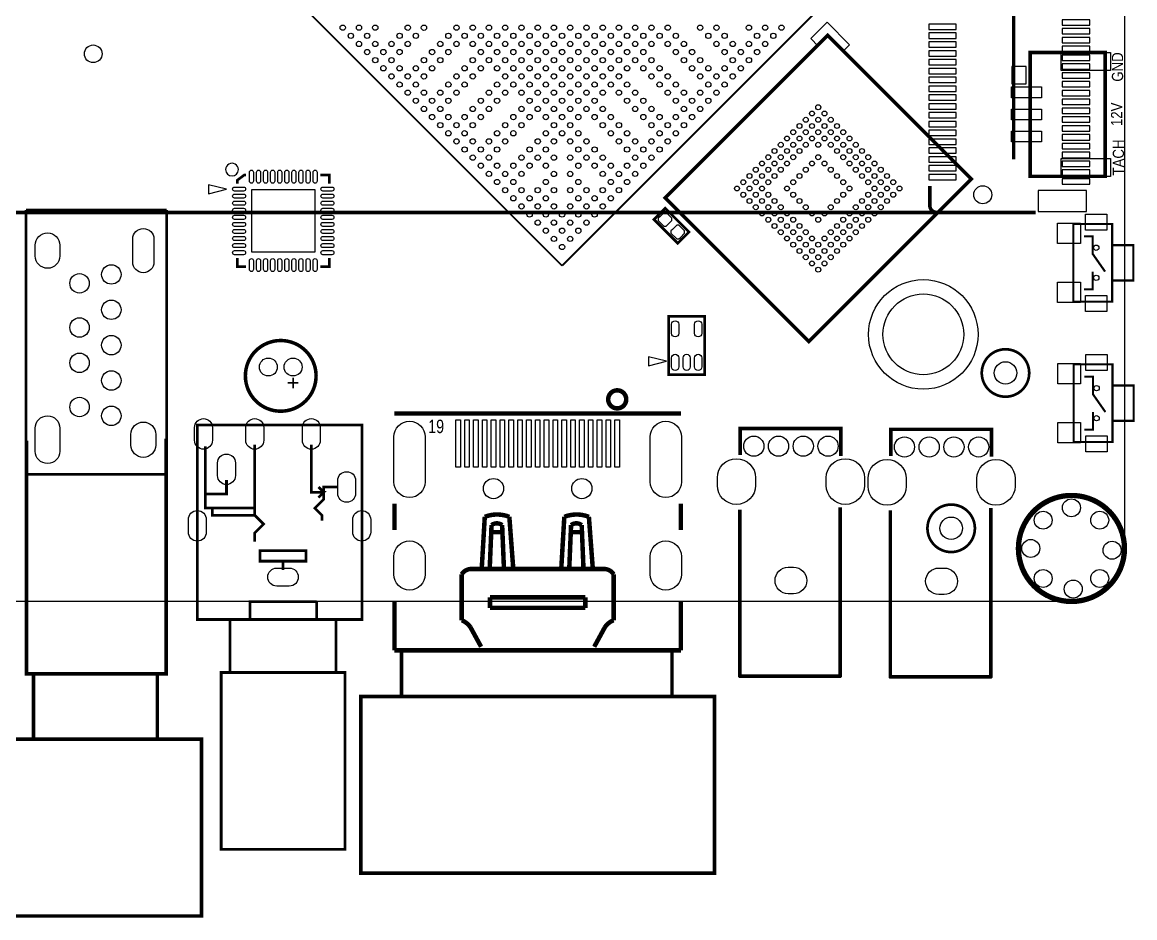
# Model space of a CAD drawing. Extents: x -12 to 118, y -18 to 76.
# Drawn here: x 37.6 to 100.6, y -17.9 to 32.8 of the extents above; entities that cross this region are included whole.
import ezdxf

# ---------------------------------------------------------------- set-up
doc = ezdxf.new("R2010")
doc.units = 0
for name, color, linetype in [('BG_OUTLINE', 7, 'CONTINUOUS'), ('PG_SILKSCREEN_BOTTOM', 12, 'CONTINUOUS'), ('PG_SILKSCREEN_TOP', 40, 'CONTINUOUS'), ('PIN_BOTTOM', 1, 'CONTINUOUS'), ('PIN_TOP', 110, 'CONTINUOUS')]:
    doc.layers.add(name, color=color, linetype=linetype)

msp = doc.modelspace()

# ---------------------------------------------------------------- linework, layer by layer
at = {"layer": 'BG_OUTLINE'}
msp.add_lwpolyline([(0, 2.999994), (0, 61.000005, -0.414212), (2.999994, 63.999999), (97.000009, 63.999999, -0.414212), (100.000003, 61.000005), (100.000003, 2.999994, -0.414212), (97.000009, 0), (2.999994, 0, -0.414212)], format="xyb", close=True, dxfattribs=at)
at = {"layer": 'PG_SILKSCREEN_BOTTOM'}
for points, const_width in [([(90.683994, 22.014002), (14.383995, 22.014002, -0.41422), (13.733983, 22.664014), (13.733983, 43.463997, -0.414222), (14.283995, 44.014009), (90.083996, 44.014009)], 0.2), ([(94.983986, 22.014002), (89.383997, 22.014002, -0.414214), (88.983998, 22.414001), (88.983998, 23.513999)], 0.2), ([(100.000003, 2.999994, 1.000002), (93.99999, 2.999994, 0.999998), (100.000003, 2.999994)], 0.299999), ([(91.537917, 4.1402, 1), (88.852883, 4.1402, 1), (91.537917, 4.1402)], 0.1524)]:
    msp.add_lwpolyline(points, format="xyb", dxfattribs=dict(at, const_width=const_width))
at = {"layer": 'PG_SILKSCREEN_BOTTOM', "const_width": 0.2}
msp.add_lwpolyline([(93.734001, 25.013996), (93.734001, 41.014015)], dxfattribs=at)
at = {"layer": 'PG_SILKSCREEN_TOP'}
for points, const_width in [([(68.183862, 18.996533), (53.334463, 33.845932)], 0.100101), ([(83.03326, 33.845932), (68.183862, 18.996533)], 0.100101), ([(74.015092, 22.837851), (82.146826, 14.706117), (91.339137, 23.898428), (83.207403, 32.030162), (74.015092, 22.837851)], 0.2), ([(98.910851, 24.059007), (94.660847, 24.059007), (94.660847, 31.058993), (98.910851, 31.058993), (98.910851, 24.059007)], 0.2), ([(49.810365, 23.636656), (49.810365, 23.836655), (50.210364, 24.136655), (50.310364, 24.136655)], 0.150012), ([(55.010355, 23.636656), (55.010355, 24.136655), (54.510356, 24.136655)], 0.150012), ([(37.846, 7.1882), (37.846, 22.1488)], 0.150089), ([(37.846, 22.1488), (45.8216, 22.1488)], 0.150089), ([(45.8216, 22.1488), (45.8216, 7.1882)], 0.150089), ([(75.184305, 20.729372), (75.361216, 20.906283), (74.017683, 22.249765), (73.545014, 21.777096)], 0.1524), ([(75.202821, 20.747888), (74.724666, 20.269759), (73.381184, 21.613266), (73.558121, 21.790203)], 0.1524), ([(99.303967, 18.164302), (99.303967, 16.964304), (97.103971, 16.964304), (97.103971, 21.364296), (99.303967, 21.364296), (99.303967, 20.164298)], 0.11999), ([(97.70397, 20.664297), (98.203969, 20.664297), (98.203969, 19.664299), (98.903968, 18.664301)], 0.11999), ([(100.503965, 20.164298), (100.503965, 18.164302), (99.303967, 18.164302), (99.303967, 20.164298), (100.503965, 20.164298)], 0.11999), ([(49.810365, 19.436664), (49.810365, 18.936665), (50.310364, 18.936665)], 0.150012), ([(55.010355, 19.436664), (55.010355, 18.936665), (54.510356, 18.936665)], 0.150012), ([(97.70397, 17.664303), (98.203969, 17.664303), (98.203969, 18.664301)], 0.11999), ([(74.21499, 16.129), (76.24699, 16.129), (76.24699, 12.827), (74.21499, 12.827), (74.21499, 16.129)], 0.1524), ([(99.321747, 10.219182), (99.321747, 9.019184), (97.121751, 9.019184), (97.121751, 13.419176), (99.321747, 13.419176), (99.321747, 12.219178)], 0.11999), ([(52.965579, 12.66604), (52.965579, 12.066041)], 0.1), ([(97.72175, 12.719177), (98.221749, 12.719177), (98.221749, 11.719179), (98.921748, 10.719181)], 0.11999), ([(53.265578, 12.366041), (52.665579, 12.366041)], 0.1), ([(53.265578, 12.366041), (52.665579, 12.366041)], 0.1), ([(100.521745, 12.219178), (100.521745, 10.219182), (99.321747, 10.219182), (99.321747, 12.219178), (100.521745, 12.219178)], 0.11999), ([(58.701889, 10.636987), (74.902111, 10.636987)], 0.254), ([(97.72175, 9.719183), (98.221749, 9.719183), (98.221749, 10.719181)], 0.11999), ([(52.397, -1.019505), (47.546997, -1.019505), (47.546997, 9.980498), (56.857011, 9.980498), (56.857011, -1.019505), (52.397, -1.019505)], 0.1524), ([(37.883008, 9.103411), (37.883008, -4.096588), (45.782992, -4.096588), (45.782992, 9.203411)], 0.2), ([(47.997008, 8.780501), (47.997008, 5.280482), (50.797003, 5.280482), (50.797003, 4.880483), (48.397008, 4.880483), (48.397008, 5.280482)], 0.15301), ([(50.797003, 8.8805), (50.797003, 4.880483), (51.297002, 4.380484), (50.797003, 3.880485), (50.797003, 3.380486)], 0.15301), ([(53.996996, 8.8805), (53.996996, 6.180506), (54.696995, 6.180506), (54.396996, 5.880506)], 0.15301), ([(45.8216, 7.1882), (37.846, 7.1882)], 0.150089), ([(49.197006, 6.880504), (49.197006, 6.080506), (47.997008, 6.080506)], 0.15301), ([(55.496993, 6.480505), (54.696995, 6.480505), (54.696995, 5.780507), (54.196996, 5.280482), (54.596995, 4.880483), (54.596995, 4.580484)], 0.15301), ([(54.696995, 6.180506), (54.396996, 6.480505)], 0.15301), ([(58.701889, 5.537175), (58.701889, 4.037076)], 0.254), ([(74.902111, 5.537175), (74.902111, 4.037076)], 0.254), ([(83.914488, 5.333822), (83.914488, -4.220134), (83.912202, -4.22242), (78.232762, -4.22242), (78.232254, -4.221912), (78.232254, 5.193868)], 0.2032), ([(92.437204, 5.290337), (92.437204, -4.263619), (92.434918, -4.265905), (86.755478, -4.265905), (86.75497, -4.265397), (86.75497, 5.150383)], 0.2032), ([(64.792098, 4.321073), (64.891895, 1.920977)], 0.254), ([(65.199489, 4.789678), (65.418995, 1.886179)], 0.254), ([(69.291987, 4.321073), (69.392013, 1.920977)], 0.254), ([(69.699607, 4.789678), (69.919088, 1.886179)], 0.254), ([(64.191896, 3.920973), (64.792098, 3.920973)], 0.254), ([(68.691989, 3.920973), (69.291987, 3.920973)], 0.254), ([(53.696997, 2.280488), (51.097002, 2.280488), (51.097002, 2.880487), (53.696997, 2.880487), (53.696997, 2.280488)], 0.15301), ([(52.397, 2.280488), (52.397, 1.780489)], 0.15301), ([(50.527001, -1.019505), (50.527001, -0.019507), (54.266998, -0.019507), (54.296996, -0.049505), (54.296996, -1.019505)], 0.15301), ([(58.701889, -2.763012), (58.701889, 0.037084)], 0.254), ([(64.102005, -0.362915), (64.102005, 0.236982)], 0.254), ([(64.102005, 0.236982), (69.501995, 0.236982)], 0.254), ([(69.501995, 0.236982), (69.501995, -0.362915)], 0.254), ([(74.902111, 0.037084), (74.902111, -2.763012)], 0.254), ([(69.501995, -0.362915), (64.102005, -0.362915)], 0.254), ([(55.396994, -1.019505), (55.396994, -4.019499), (49.397006, -4.019499), (49.397006, -1.019505)], 0.1524), ([(70.602094, -1.463015), (70.001892, -2.562809)], 0.254), ([(74.902111, -2.763012), (58.701889, -2.763012)], 0.254), ([(59.10199, -2.712923), (59.10199, -5.412918)], 0.2), ([(74.40201, -2.712923), (74.40201, -5.412918)], 0.2), ([(38.283007, -4.096588), (38.283007, -7.696606)], 0.2), ([(45.282993, -4.096588), (45.282993, -7.796606)], 0.2), ([(55.896993, -4.019499), (48.897007, -4.019499), (48.897007, -14.019505), (55.896993, -14.019505), (55.896993, -4.019499)], 0.15301), ([(56.801995, -5.378907), (76.802005, -5.378907), (76.802005, -15.378913), (56.801995, -15.378913), (56.801995, -5.378907)], 0.2), ([(35.783012, -7.796606), (47.782988, -7.796606), (47.782988, -17.796612), (35.783012, -17.796612), (35.783012, -7.796606)], 0.2)]:
    msp.add_lwpolyline(points, dxfattribs=dict(at, const_width=const_width))
for points in [[(84.091221, 31.146344), (84.444789, 31.499912), (83.171995, 32.77268), (82.25282, 31.853378), (82.677025, 31.429198), (83.242709, 31.994881)], [(93.620844, 29.28399), (94.43085, 29.28399), (94.43085, 30.274006), (93.620844, 30.274006)], [(49.200359, 23.322661), (48.184359, 23.576661), (48.184359, 23.068661)], [(74.08799, 13.589), (73.07199, 13.843), (73.07199, 13.335)]]:
    msp.add_lwpolyline(points, close=True, dxfattribs=at)
msp.add_lwpolyline([(49.87097, 24.436654, 1), (49.14975, 24.436666, 1)], format="xyb", close=True, dxfattribs=at)
for points, const_width in [([(54.265576, 12.76604, 1), (50.265584, 12.76604, 1), (54.265576, 12.76604)], 0.2), ([(94.611317, 12.9286, 1), (91.926283, 12.9286, 1), (94.611317, 12.9286)], 0.1524), ([(71.811896, 11.437112, 1), (70.79234, 11.437112, 1), (71.811896, 11.437112)], 0.254), ([(100.000003, 2.999994, 1.000002), (93.99999, 2.999994, 0.999998), (100.000003, 2.999994)], 0.299999), ([(63.638913, 1.886179), (63.809601, 4.789678, -0.189393), (65.199489, 4.789678)], 0.254), ([(68.139107, 1.886179), (68.309693, 4.789678, -0.189396), (69.699607, 4.789678)], 0.254), ([(64.092099, 1.920977), (64.191896, 4.321073, -0.333188), (64.792098, 4.321073)], 0.254), ([(68.591913, 1.920977), (68.691989, 4.321073, -0.333123), (69.291987, 4.321073)], 0.254), ([(62.502009, -1.063015), (62.502009, 1.537183, -0.236059), (63.001906, 1.837182)], 0.254), ([(63.001906, 1.837182), (70.602094, 1.837182, -0.236025), (71.101991, 1.537183)], 0.254), ([(71.101991, 1.537183), (71.101991, -1.063015, 0.162249), (70.602094, -1.463015)], 0.254), ([(63.602108, -2.562809), (63.001906, -1.463015, 0.15106), (62.502009, -1.063015)], 0.254)]:
    msp.add_lwpolyline(points, format="xyb", dxfattribs=dict(at, const_width=const_width))
for points in [[(78.259127, 8.279257, 0.2032, 0.2032, 0), (78.259127, 9.784156, 0.2, 0.2, 0), (83.959116, 9.784156, 0.2032, 0.2032, 0), (83.959116, 8.23087, 0.2032, 0.2032, 0)], [(86.781843, 8.235772, 0.2032, 0.2032, 0), (86.781843, 9.740671, 0.2, 0.2, 0), (92.481832, 9.740671, 0.2032, 0.2032, 0), (92.481832, 8.187385, 0.2032, 0.2032, 0)]]:
    msp.add_lwpolyline(points, format="xyseb", dxfattribs=at)
at = {"layer": 'PIN_BOTTOM'}
for points in [[(98.033688, 32.916393), (96.484288, 32.916393), (96.484288, 32.611593), (98.033688, 32.611593)], [(90.48369, 32.666407), (88.93429, 32.666407), (88.93429, 32.361607), (90.48369, 32.361607)], [(90.48369, 32.166408), (88.93429, 32.166408), (88.93429, 31.861608), (90.48369, 31.861608)], [(98.033688, 32.416394), (96.484288, 32.416394), (96.484288, 32.111594), (98.033688, 32.111594)], [(90.48369, 31.666409), (88.93429, 31.666409), (88.93429, 31.361609), (90.48369, 31.361609)], [(98.033688, 31.916395), (96.484288, 31.916395), (96.484288, 31.611595), (98.033688, 31.611595)], [(90.48369, 31.16641), (88.93429, 31.16641), (88.93429, 30.86161), (90.48369, 30.86161)], [(98.033688, 31.416396), (96.484288, 31.416396), (96.484288, 31.111596), (98.033688, 31.111596)], [(98.033688, 30.916397), (96.484288, 30.916397), (96.484288, 30.611597), (98.033688, 30.611597)], [(90.48369, 30.666411), (88.93429, 30.666411), (88.93429, 30.361611), (90.48369, 30.361611)], [(98.033688, 30.416398), (96.484288, 30.416398), (96.484288, 30.111598), (98.033688, 30.111598)], [(90.48369, 30.166412), (88.93429, 30.166412), (88.93429, 29.861612), (90.48369, 29.861612)], [(90.48369, 29.666413), (88.93429, 29.666413), (88.93429, 29.361613), (90.48369, 29.361613)], [(98.033688, 29.916399), (96.484288, 29.916399), (96.484288, 29.611599), (98.033688, 29.611599)], [(90.48369, 29.166414), (88.93429, 29.166414), (88.93429, 28.861614), (90.48369, 28.861614)], [(98.033688, 29.4164), (96.484288, 29.4164), (96.484288, 29.1116), (98.033688, 29.1116)], [(90.48369, 28.666415), (88.93429, 28.666415), (88.93429, 28.361615), (90.48369, 28.361615)], [(98.033688, 28.916401), (96.484288, 28.916401), (96.484288, 28.611601), (98.033688, 28.611601)], [(98.033688, 28.416402), (96.484288, 28.416402), (96.484288, 28.111602), (98.033688, 28.111602)], [(90.48369, 28.166416), (88.93429, 28.166416), (88.93429, 27.861616), (90.48369, 27.861616)], [(98.033688, 27.916403), (96.484288, 27.916403), (96.484288, 27.611603), (98.033688, 27.611603)], [(90.48369, 27.666417), (88.93429, 27.666417), (88.93429, 27.361617), (90.48369, 27.361617)], [(90.48369, 27.166418), (88.93429, 27.166418), (88.93429, 26.861618), (90.48369, 26.861618)], [(98.033688, 27.416404), (96.484288, 27.416404), (96.484288, 27.111604), (98.033688, 27.111604)], [(90.48369, 26.666393), (88.93429, 26.666393), (88.93429, 26.361593), (90.48369, 26.361593)], [(98.033688, 26.916405), (96.484288, 26.916405), (96.484288, 26.611605), (98.033688, 26.611605)], [(90.48369, 26.166394), (88.93429, 26.166394), (88.93429, 25.861594), (90.48369, 25.861594)], [(98.033688, 26.416406), (96.484288, 26.416406), (96.484288, 26.111606), (98.033688, 26.111606)], [(98.033688, 25.916407), (96.484288, 25.916407), (96.484288, 25.611607), (98.033688, 25.611607)], [(90.48369, 25.666395), (88.93429, 25.666395), (88.93429, 25.361595), (90.48369, 25.361595)], [(98.033688, 25.416408), (96.484288, 25.416408), (96.484288, 25.111608), (98.033688, 25.111608)], [(90.48369, 25.166396), (88.93429, 25.166396), (88.93429, 24.861596), (90.48369, 24.861596)], [(90.48369, 24.666397), (88.93429, 24.666397), (88.93429, 24.361597), (90.48369, 24.361597)], [(98.033688, 24.916409), (96.484288, 24.916409), (96.484288, 24.611609), (98.033688, 24.611609)], [(90.48369, 24.166398), (88.93429, 24.166398), (88.93429, 23.861598), (90.48369, 23.861598)], [(98.033688, 24.41641), (96.484288, 24.41641), (96.484288, 24.11161), (98.033688, 24.11161)], [(98.033688, 23.916411), (96.484288, 23.916411), (96.484288, 23.611611), (98.033688, 23.611611)], [(95.112383, 22.067114), (97.855583, 22.067114), (97.855583, 23.260914), (95.112383, 23.260914)]]:
    msp.add_lwpolyline(points, close=True, dxfattribs=at)
for points in [[(38.373101, 19.553403), (38.373101, 20.153401, -1), (39.773098, 20.153401), (39.773098, 19.553403, -1)], [(43.892902, 19.203403), (43.892902, 20.503401, -1), (45.092899, 20.503401), (45.092899, 19.203403, -1)], [(38.373101, 8.503399), (38.373101, 9.803397, -1), (39.773098, 9.803397), (39.773098, 8.503399, -1)], [(43.792902, 8.853399), (43.792902, 9.453397, -1), (45.192899, 9.453397), (45.192899, 8.853399, -1)], [(47.389009, 9.124899), (47.389009, 9.836099, -1), (48.405009, 9.836099), (48.405009, 9.124899, -1)], [(50.289003, 9.124899), (50.289003, 9.836099, -1), (51.305003, 9.836099), (51.305003, 9.124899, -1)], [(53.488996, 9.124899), (53.488996, 9.836099, -1), (54.504996, 9.836099), (54.504996, 9.124899, -1)], [(60.441103, 9.307093), (60.441103, 6.767093, -1), (58.663103, 6.767093), (58.663103, 9.307093, -1)], [(74.940897, 9.307093), (74.940897, 6.767093, -1), (73.162897, 6.767093), (73.162897, 9.307093, -1)], [(48.689006, 7.124903), (48.689006, 7.836103, -1), (49.705006, 7.836103), (49.705006, 7.124903, -1)], [(79.12862, 7.000062), (79.12862, 6.568262, -1), (76.96962, 6.568262), (76.96962, 7.000062, -1)], [(85.288628, 7.000062), (85.288628, 6.568262, -1), (83.129628, 6.568262), (83.129628, 7.000062, -1)], [(87.651336, 6.956577), (87.651336, 6.524777, -1), (85.492336, 6.524777), (85.492336, 6.956577, -1)], [(93.811344, 6.956577), (93.811344, 6.524777, -1), (91.652344, 6.524777), (91.652344, 6.956577, -1)], [(55.488992, 6.124905), (55.488992, 6.836105, -1), (56.504992, 6.836105), (56.504992, 6.124905, -1)], [(47.038997, 3.924884), (47.038997, 4.636084, -1), (48.054997, 4.636084), (48.054997, 3.924884, -1)], [(56.339003, 3.924884), (56.339003, 4.636084, -1), (57.355003, 4.636084), (57.355003, 3.924884, -1)], [(60.441103, 2.54508), (60.441103, 1.52908, -1), (58.663103, 1.52908), (58.663103, 2.54508, -1)], [(74.940897, 2.54508), (74.940897, 1.52908, -1), (73.162897, 1.52908), (73.162897, 2.54508, -1)], [(52.7526, 0.87249), (52.0414, 0.87249, -1), (52.0414, 1.88849), (52.7526, 1.88849, -1)], [(80.979124, 1.934172), (81.279124, 1.934172, -1), (81.279124, 0.434175), (80.979124, 0.434175, -1)], [(89.50184, 1.890687), (89.80184, 1.890687, -1), (89.80184, 0.39069), (89.50184, 0.39069, -1)]]:
    msp.add_lwpolyline(points, format="xyb", close=True, dxfattribs=at)
for centre, radius in [((91.983992, 23.014), 0.508), ((98.403969, 20.014311), 0.15), ((42.682897, 18.503392), 0.55005), ((40.883103, 18.003495), 0.55005), ((98.403969, 18.314289), 0.15), ((42.682897, 16.503396), 0.55005), ((88.6206, 15.113), 2.286), ((40.883103, 15.503398), 0.55005), ((42.682897, 14.5034), 0.55005), ((40.883103, 13.503402), 0.55005), ((51.565581, 13.266039), 0.508), ((52.965579, 13.266039), 0.508), ((42.682897, 12.503404), 0.55005), ((98.421749, 12.069191), 0.15), ((40.883103, 11.003305), 0.55005), ((42.682897, 10.503408), 0.55005), ((98.421749, 10.369169), 0.15), ((79.029128, 8.784158), 0.5715), ((80.429125, 8.784158), 0.5715), ((81.829123, 8.784158), 0.5715), ((83.22912, 8.784158), 0.5715), ((87.551844, 8.740673), 0.5715), ((88.951841, 8.740673), 0.5715), ((90.351839, 8.740673), 0.5715), ((91.751836, 8.740673), 0.5715), ((64.301903, 6.387084), 0.5715), ((69.302097, 6.387084), 0.5715), ((97.000009, 2.999994), 3.048), ((97.000009, 5.299989), 0.508), ((95.400012, 4.599991), 0.508), ((98.600006, 4.599991), 0.508), ((90.1954, 4.1402), 0.635), ((94.699988, 2.999994), 0.508), ((99.300005, 2.899994), 0.508), ((95.400012, 1.299997), 0.508), ((98.600006, 1.299997), 0.508), ((97.100009, 0.699999), 0.508)]:
    msp.add_circle(centre, radius, dxfattribs=at)
at = {"layer": 'PIN_TOP'}
for points in [[(99.207828, 30.050994), (96.413828, 30.050994), (96.413828, 31.066994), (99.207828, 31.066994)], [(95.311747, 28.50421), (93.609947, 28.50421), (93.609947, 29.11381), (95.311747, 29.11381)], [(95.311747, 27.2542), (93.609947, 27.2542), (93.609947, 27.8638), (95.311747, 27.8638)], [(95.311747, 26.00419), (93.609947, 26.00419), (93.609947, 26.61379), (95.311747, 26.61379)], [(99.207828, 24.051006), (96.413828, 24.051006), (96.413828, 25.067006), (99.207828, 25.067006)], [(50.63236, 23.31466), (54.18836, 23.31466), (54.18836, 19.75866), (50.63236, 19.75866)], [(73.940162, 21.996171), (73.70666, 21.762695), (73.625634, 21.681643), (73.625634, 21.55637), (73.949128, 21.232851), (74.074858, 21.232851), (74.155452, 21.31347), (74.155452, 21.313902), (74.397921, 21.55637), (74.397921, 21.682075), (74.155452, 21.924543), (74.076484, 22.003512), (73.947503, 22.003512)], [(96.20396, 21.414308), (97.503958, 21.414308), (97.503958, 20.264298), (96.20396, 20.264298)], [(97.80397, 21.914295), (99.003968, 21.914295), (99.003968, 21.014296), (97.80397, 21.014296)], [(74.658576, 21.277758), (74.425073, 21.044281), (74.344047, 20.96323), (74.344047, 20.837957), (74.667542, 20.514437), (74.793272, 20.514437), (74.873866, 20.595057), (74.873866, 20.595488), (75.116334, 20.837957), (75.116334, 20.963661), (74.873866, 21.20613), (74.794897, 21.285098), (74.665916, 21.285098)], [(96.20396, 18.064302), (97.503958, 18.064302), (97.503958, 16.914292), (96.20396, 16.914292)], [(97.80397, 17.314304), (99.003968, 17.314304), (99.003968, 16.414305), (97.80397, 16.414305)], [(97.82175, 13.969174), (99.021748, 13.969174), (99.021748, 13.069176), (97.82175, 13.069176)], [(96.22174, 13.469188), (97.521738, 13.469188), (97.521738, 12.319178), (96.22174, 12.319178)], [(62.174907, 7.60349), (62.174907, 10.27049), (62.428907, 10.27049), (62.428907, 7.60349)], [(62.675008, 7.60349), (62.675008, 10.27049), (62.929008, 10.27049), (62.929008, 7.60349)], [(63.174905, 7.60349), (63.174905, 10.27049), (63.428905, 10.27049), (63.428905, 7.60349)], [(63.675006, 7.60349), (63.675006, 10.27049), (63.929006, 10.27049), (63.929006, 7.60349)], [(64.174903, 7.60349), (64.174903, 10.27049), (64.428903, 10.27049), (64.428903, 7.60349)], [(64.675004, 7.60349), (64.675004, 10.27049), (64.929004, 10.27049), (64.929004, 7.60349)], [(65.174901, 7.60349), (65.174901, 10.27049), (65.428901, 10.27049), (65.428901, 7.60349)], [(65.675002, 7.60349), (65.675002, 10.27049), (65.929002, 10.27049), (65.929002, 7.60349)], [(66.174899, 7.60349), (66.174899, 10.27049), (66.428899, 10.27049), (66.428899, 7.60349)], [(66.675, 7.60349), (66.675, 10.27049), (66.929, 10.27049), (66.929, 7.60349)], [(67.175101, 7.60349), (67.175101, 10.27049), (67.429101, 10.27049), (67.429101, 7.60349)], [(67.674998, 7.60349), (67.674998, 10.27049), (67.928998, 10.27049), (67.928998, 7.60349)], [(68.175099, 7.60349), (68.175099, 10.27049), (68.429099, 10.27049), (68.429099, 7.60349)], [(68.674996, 7.60349), (68.674996, 10.27049), (68.928996, 10.27049), (68.928996, 7.60349)], [(69.175097, 7.60349), (69.175097, 10.27049), (69.429097, 10.27049), (69.429097, 7.60349)], [(69.674994, 7.60349), (69.674994, 10.27049), (69.928994, 10.27049), (69.928994, 7.60349)], [(70.175095, 7.60349), (70.175095, 10.27049), (70.429095, 10.27049), (70.429095, 7.60349)], [(70.674992, 7.60349), (70.674992, 10.27049), (70.928992, 10.27049), (70.928992, 7.60349)], [(71.175093, 7.60349), (71.175093, 10.27049), (71.429093, 10.27049), (71.429093, 7.60349)], [(96.22174, 10.119182), (97.521738, 10.119182), (97.521738, 8.969172), (96.22174, 8.969172)], [(97.82175, 9.369184), (99.021748, 9.369184), (99.021748, 8.469186), (97.82175, 8.469186)]]:
    msp.add_lwpolyline(points, close=True, dxfattribs=at)
for points in [[(50.724664, 24.290655), (50.724664, 23.782655, -1), (50.496064, 23.782655), (50.496064, 24.290655, -1)], [(51.124663, 24.290655), (51.124663, 23.782655, -1), (50.896063, 23.782655), (50.896063, 24.290655, -1)], [(51.524662, 24.290655), (51.524662, 23.782655, -1), (51.296062, 23.782655), (51.296062, 24.290655, -1)], [(51.924661, 24.290655), (51.924661, 23.782655, -1), (51.696061, 23.782655), (51.696061, 24.290655, -1)], [(52.32466, 24.290655), (52.32466, 23.782655, -1), (52.09606, 23.782655), (52.09606, 24.290655, -1)], [(52.72466, 24.290655), (52.72466, 23.782655, -1), (52.49606, 23.782655), (52.49606, 24.290655, -1)], [(53.124659, 24.290655), (53.124659, 23.782655, -1), (52.896059, 23.782655), (52.896059, 24.290655, -1)], [(53.524658, 24.290655), (53.524658, 23.782655, -1), (53.296058, 23.782655), (53.296058, 24.290655, -1)], [(53.924657, 24.290655), (53.924657, 23.782655, -1), (53.696057, 23.782655), (53.696057, 24.290655, -1)], [(54.324656, 24.290655), (54.324656, 23.782655, -1), (54.096056, 23.782655), (54.096056, 24.290655, -1)], [(50.164365, 23.222356), (49.656365, 23.222356, -1), (49.656365, 23.450956), (50.164365, 23.450956, -1)], [(55.164355, 23.222356), (54.656355, 23.222356, -1), (54.656355, 23.450956), (55.164355, 23.450956, -1)], [(50.164365, 22.822357), (49.656365, 22.822357, -1), (49.656365, 23.050957), (50.164365, 23.050957, -1)], [(55.164355, 22.822357), (54.656355, 22.822357, -1), (54.656355, 23.050957), (55.164355, 23.050957, -1)], [(50.164365, 22.422358), (49.656365, 22.422358, -1), (49.656365, 22.650958), (50.164365, 22.650958, -1)], [(50.164365, 22.022359), (49.656365, 22.022359, -1), (49.656365, 22.250959), (50.164365, 22.250959, -1)], [(55.164355, 22.422358), (54.656355, 22.422358, -1), (54.656355, 22.650958), (55.164355, 22.650958, -1)], [(55.164355, 22.022359), (54.656355, 22.022359, -1), (54.656355, 22.250959), (55.164355, 22.250959, -1)], [(50.164365, 21.62236), (49.656365, 21.62236, -1), (49.656365, 21.85096), (50.164365, 21.85096, -1)], [(50.164365, 21.22236), (49.656365, 21.22236, -1), (49.656365, 21.45096), (50.164365, 21.45096, -1)], [(55.164355, 21.62236), (54.656355, 21.62236, -1), (54.656355, 21.85096), (55.164355, 21.85096, -1)], [(55.164355, 21.22236), (54.656355, 21.22236, -1), (54.656355, 21.45096), (55.164355, 21.45096, -1)], [(38.373101, 19.553403), (38.373101, 20.153401, -1), (39.773098, 20.153401), (39.773098, 19.553403, -1)], [(43.892902, 19.203403), (43.892902, 20.503401, -1), (45.092899, 20.503401), (45.092899, 19.203403, -1)], [(50.164365, 20.822361), (49.656365, 20.822361, -1), (49.656365, 21.050961), (50.164365, 21.050961, -1)], [(55.164355, 20.822361), (54.656355, 20.822361, -1), (54.656355, 21.050961), (55.164355, 21.050961, -1)], [(50.164365, 20.422362), (49.656365, 20.422362, -1), (49.656365, 20.650962), (50.164365, 20.650962, -1)], [(50.164365, 20.022363), (49.656365, 20.022363, -1), (49.656365, 20.250963), (50.164365, 20.250963, -1)], [(55.164355, 20.422362), (54.656355, 20.422362, -1), (54.656355, 20.650962), (55.164355, 20.650962, -1)], [(55.164355, 20.022363), (54.656355, 20.022363, -1), (54.656355, 20.250963), (55.164355, 20.250963, -1)], [(50.164365, 19.622364), (49.656365, 19.622364, -1), (49.656365, 19.850964), (50.164365, 19.850964, -1)], [(55.164355, 19.622364), (54.656355, 19.622364, -1), (54.656355, 19.850964), (55.164355, 19.850964, -1)], [(50.496064, 18.782665), (50.496064, 19.290665, -1), (50.724664, 19.290665), (50.724664, 18.782665, -1)], [(50.896063, 18.782665), (50.896063, 19.290665, -1), (51.124663, 19.290665), (51.124663, 18.782665, -1)], [(51.296062, 18.782665), (51.296062, 19.290665, -1), (51.524662, 19.290665), (51.524662, 18.782665, -1)], [(51.696061, 18.782665), (51.696061, 19.290665, -1), (51.924661, 19.290665), (51.924661, 18.782665, -1)], [(52.09606, 18.782665), (52.09606, 19.290665, -1), (52.32466, 19.290665), (52.32466, 18.782665, -1)], [(52.49606, 18.782665), (52.49606, 19.290665, -1), (52.72466, 19.290665), (52.72466, 18.782665, -1)], [(52.896059, 18.782665), (52.896059, 19.290665, -1), (53.124659, 19.290665), (53.124659, 18.782665, -1)], [(53.296058, 18.782665), (53.296058, 19.290665, -1), (53.524658, 19.290665), (53.524658, 18.782665, -1)], [(53.696057, 18.782665), (53.696057, 19.290665, -1), (53.924657, 19.290665), (53.924657, 18.782665, -1)], [(54.096056, 18.782665), (54.096056, 19.290665, -1), (54.324656, 19.290665), (54.324656, 18.782665, -1)], [(74.78395, 15.68196), (74.78395, 15.17396, -1), (74.37755, 15.17396), (74.37755, 15.68196, -1)], [(76.08443, 15.68196), (76.08443, 15.17396, -1), (75.67803, 15.17396), (75.67803, 15.68196, -1)], [(74.78395, 13.78204), (74.78395, 13.27404, -1), (74.37755, 13.27404), (74.37755, 13.78204, -1)], [(75.43419, 13.78204), (75.43419, 13.27404, -1), (75.02779, 13.27404), (75.02779, 13.78204, -1)], [(76.08443, 13.78204), (76.08443, 13.27404, -1), (75.67803, 13.27404), (75.67803, 13.78204, -1)], [(38.373101, 8.503399), (38.373101, 9.803397, -1), (39.773098, 9.803397), (39.773098, 8.503399, -1)], [(43.792902, 8.853399), (43.792902, 9.453397, -1), (45.192899, 9.453397), (45.192899, 8.853399, -1)], [(47.389009, 9.124899), (47.389009, 9.836099, -1), (48.405009, 9.836099), (48.405009, 9.124899, -1)], [(50.289003, 9.124899), (50.289003, 9.836099, -1), (51.305003, 9.836099), (51.305003, 9.124899, -1)], [(53.488996, 9.124899), (53.488996, 9.836099, -1), (54.504996, 9.836099), (54.504996, 9.124899, -1)], [(60.441103, 9.307093), (60.441103, 6.767093, -1), (58.663103, 6.767093), (58.663103, 9.307093, -1)], [(74.940897, 9.307093), (74.940897, 6.767093, -1), (73.162897, 6.767093), (73.162897, 9.307093, -1)], [(48.689006, 7.124903), (48.689006, 7.836103, -1), (49.705006, 7.836103), (49.705006, 7.124903, -1)], [(79.12862, 7.000062), (79.12862, 6.568262, -1), (76.96962, 6.568262), (76.96962, 7.000062, -1)], [(85.288628, 7.000062), (85.288628, 6.568262, -1), (83.129628, 6.568262), (83.129628, 7.000062, -1)], [(87.651336, 6.956577), (87.651336, 6.524777, -1), (85.492336, 6.524777), (85.492336, 6.956577, -1)], [(93.811344, 6.956577), (93.811344, 6.524777, -1), (91.652344, 6.524777), (91.652344, 6.956577, -1)], [(55.488992, 6.124905), (55.488992, 6.836105, -1), (56.504992, 6.836105), (56.504992, 6.124905, -1)], [(47.038997, 3.924884), (47.038997, 4.636084, -1), (48.054997, 4.636084), (48.054997, 3.924884, -1)], [(56.339003, 3.924884), (56.339003, 4.636084, -1), (57.355003, 4.636084), (57.355003, 3.924884, -1)], [(60.441103, 2.54508), (60.441103, 1.52908, -1), (58.663103, 1.52908), (58.663103, 2.54508, -1)], [(74.940897, 2.54508), (74.940897, 1.52908, -1), (73.162897, 1.52908), (73.162897, 2.54508, -1)], [(52.7526, 0.87249), (52.0414, 0.87249, -1), (52.0414, 1.88849), (52.7526, 1.88849, -1)], [(80.979124, 1.934172), (81.279124, 1.934172, -1), (81.279124, 0.434175), (80.979124, 0.434175, -1)], [(89.50184, 1.890687), (89.80184, 1.890687, -1), (89.80184, 0.39069), (89.50184, 0.39069, -1)]]:
    msp.add_lwpolyline(points, format="xyb", close=True, dxfattribs=at)
for centre, radius in [((55.774057, 32.467169), 0.149847), ((56.233695, 32.007531), 0.149847), ((56.693232, 32.467067), 0.149847), ((57.152845, 32.007429), 0.149847), ((57.612483, 32.467067), 0.149847), ((58.991475, 32.007302), 0.149847), ((59.451113, 32.466915), 0.149847), ((59.910701, 32.007302), 0.149847), ((60.370339, 32.46694), 0.149847), ((61.74933, 32.007454), 0.149847), ((62.208943, 32.467093), 0.149847), ((62.668582, 32.007454), 0.149847), ((63.128195, 32.467067), 0.149847), ((63.587732, 32.007531), 0.149847), ((64.04737, 32.467169), 0.149847), ((64.506983, 32.007531), 0.149847), ((64.966596, 32.467144), 0.149847), ((65.426209, 32.007531), 0.149847), ((65.885822, 32.467169), 0.149847), ((66.34546, 32.007531), 0.149847), ((66.804997, 32.467067), 0.149847), ((67.264636, 32.007429), 0.149847), ((67.724249, 32.467067), 0.149847), ((68.183862, 32.007454), 0.149847), ((68.643475, 32.467067), 0.149847), ((69.103088, 32.007429), 0.149847), ((69.562726, 32.467067), 0.149847), ((70.022263, 32.007531), 0.149847), ((70.481901, 32.467169), 0.149847), ((70.941514, 32.007531), 0.149847), ((71.401127, 32.467144), 0.149847), ((71.86074, 32.007531), 0.149847), ((72.320353, 32.467169), 0.149847), ((72.779992, 32.007531), 0.149847), ((73.239528, 32.467067), 0.149847), ((73.699141, 32.007454), 0.149847), ((74.15878, 32.467093), 0.149847), ((74.618393, 32.007454), 0.149847), ((75.997384, 32.46694), 0.149847), ((76.457023, 32.007302), 0.149847), ((76.91661, 32.466915), 0.149847), ((77.376249, 32.007302), 0.149847), ((78.75524, 32.467067), 0.149847), ((79.214878, 32.007429), 0.149847), ((79.674491, 32.467067), 0.149847), ((80.134028, 32.007531), 0.149847), ((80.593667, 32.467169), 0.149847), ((41.656, 30.988), 0.499999), ((56.693308, 31.547892), 0.149847), ((57.61261, 31.547689), 0.149847), ((58.531862, 31.547689), 0.149847), ((59.451088, 31.547689), 0.149847), ((61.289565, 31.547714), 0.149847), ((62.208943, 31.547841), 0.149847), ((63.128119, 31.547918), 0.149847), ((64.04737, 31.547892), 0.149847), ((64.966596, 31.547918), 0.149847), ((65.885822, 31.547892), 0.149847), ((66.805099, 31.547892), 0.149847), ((67.724223, 31.547841), 0.149847), ((68.6435, 31.547841), 0.149847), ((69.562624, 31.547892), 0.149847), ((70.481901, 31.547892), 0.149847), ((71.401127, 31.547918), 0.149847), ((72.320353, 31.547892), 0.149847), ((73.239605, 31.547918), 0.149847), ((74.15878, 31.547841), 0.149847), ((75.078158, 31.547714), 0.149847), ((76.916636, 31.547689), 0.149847), ((77.835862, 31.547689), 0.149847), ((78.755113, 31.547689), 0.149847), ((79.674415, 31.547892), 0.149847), ((57.153073, 31.088152), 0.149847), ((58.072249, 31.088051), 0.149847), ((58.991475, 31.088076), 0.149847), ((60.829952, 31.088076), 0.149847), ((61.749203, 31.088076), 0.149847), ((63.587757, 31.088305), 0.149847), ((64.506958, 31.088305), 0.149847), ((65.426234, 31.088305), 0.149847), ((66.34546, 31.088279), 0.149847), ((67.264686, 31.088305), 0.149847), ((68.183862, 31.088203), 0.149847), ((69.103037, 31.088305), 0.149847), ((70.022263, 31.088279), 0.149847), ((70.941489, 31.088305), 0.149847), ((71.860766, 31.088305), 0.149847), ((72.779966, 31.088305), 0.149847), ((74.61852, 31.088076), 0.149847), ((75.537771, 31.088076), 0.149847), ((77.376249, 31.088076), 0.149847), ((78.295475, 31.088051), 0.149847), ((79.21465, 31.088152), 0.149847), ((57.612712, 30.628514), 0.149847), ((58.072299, 30.168901), 0.149847), ((58.531836, 30.628438), 0.149847), ((58.991475, 30.168825), 0.149847), ((59.910701, 30.16885), 0.149847), ((60.370314, 30.628438), 0.149847), ((60.829952, 30.168825), 0.149847), ((61.289565, 30.628438), 0.149847), ((62.668379, 30.168901), 0.149847), ((63.128119, 30.628666), 0.149847), ((63.587732, 30.169053), 0.149847), ((64.04737, 30.628692), 0.149847), ((64.506983, 30.169053), 0.149847), ((64.966596, 30.628666), 0.149847), ((65.426234, 30.169028), 0.149847), ((65.885847, 30.628666), 0.149847), ((66.34546, 30.169053), 0.149847), ((66.805073, 30.628666), 0.149847), ((67.264686, 30.169028), 0.149847), ((67.724325, 30.628666), 0.149847), ((68.183862, 30.169129), 0.149847), ((68.643398, 30.628666), 0.149847), ((69.103037, 30.169028), 0.149847), ((69.56265, 30.628666), 0.149847), ((70.022263, 30.169053), 0.149847), ((70.481876, 30.628666), 0.149847), ((70.941489, 30.169028), 0.149847), ((71.401127, 30.628666), 0.149847), ((71.86074, 30.169053), 0.149847), ((72.320353, 30.628692), 0.149847), ((72.779992, 30.169053), 0.149847), ((73.239605, 30.628666), 0.149847), ((73.699345, 30.168901), 0.149847), ((75.078158, 30.628438), 0.149847), ((75.537771, 30.168825), 0.149847), ((75.99741, 30.628438), 0.149847), ((76.457023, 30.16885), 0.149847), ((77.376249, 30.168825), 0.149847), ((77.835887, 30.628438), 0.149847), ((78.295424, 30.168901), 0.149847), ((78.755011, 30.628514), 0.149847), ((58.531938, 29.709288), 0.149847), ((59.451088, 29.709212), 0.149847), ((60.370339, 29.709212), 0.149847), ((62.20874, 29.709288), 0.149847), ((63.127966, 29.709313), 0.149847), ((64.966621, 29.70944), 0.149847), ((65.885822, 29.70944), 0.149847), ((66.805099, 29.70944), 0.149847), ((67.724223, 29.709491), 0.149847), ((68.6435, 29.709491), 0.149847), ((69.562624, 29.70944), 0.149847), ((70.481901, 29.70944), 0.149847), ((71.401102, 29.70944), 0.149847), ((73.239757, 29.709313), 0.149847), ((74.158983, 29.709288), 0.149847), ((75.997384, 29.709212), 0.149847), ((76.916636, 29.709212), 0.149847), ((77.835785, 29.709288), 0.149847), ((58.991551, 29.249675), 0.149847), ((59.910701, 29.249573), 0.149847), ((61.749102, 29.249649), 0.149847), ((62.668353, 29.249675), 0.149847), ((64.506983, 29.249802), 0.149847), ((65.426234, 29.249827), 0.149847), ((66.34546, 29.249802), 0.149847), ((67.264636, 29.249878), 0.149847), ((68.183862, 29.249878), 0.149847), ((69.103088, 29.249878), 0.149847), ((70.022263, 29.249802), 0.149847), ((70.941489, 29.249827), 0.149847), ((71.86074, 29.249802), 0.149847), ((73.69937, 29.249675), 0.149847), ((74.618621, 29.249649), 0.149847), ((76.457023, 29.249573), 0.149847), ((77.376172, 29.249675), 0.149847), ((59.451164, 28.790036), 0.149847), ((59.910701, 28.3305), 0.149847), ((60.370237, 28.790036), 0.149847), ((60.829876, 28.330423), 0.149847), ((61.289514, 28.790036), 0.149847), ((61.749102, 28.330449), 0.149847), ((62.208715, 28.790036), 0.149847), ((63.587605, 28.330423), 0.149847), ((64.047243, 28.790036), 0.149847), ((64.506831, 28.330449), 0.149847), ((64.966596, 28.790189), 0.149847), ((65.885847, 28.790189), 0.149847), ((66.345384, 28.330652), 0.149847), ((66.804997, 28.790265), 0.149847), ((67.264636, 28.330627), 0.149847), ((67.724249, 28.790265), 0.149847), ((68.183862, 28.330652), 0.149847), ((68.643475, 28.790265), 0.149847), ((69.103088, 28.330627), 0.149847), ((69.562726, 28.790265), 0.149847), ((70.022339, 28.330652), 0.149847), ((70.481876, 28.790189), 0.149847), ((71.401127, 28.790189), 0.149847), ((71.860893, 28.330449), 0.149847), ((72.32048, 28.790036), 0.149847), ((72.780119, 28.330423), 0.149847), ((74.159008, 28.790036), 0.149847), ((74.618621, 28.330449), 0.149847), ((75.078209, 28.790036), 0.149847), ((75.537847, 28.330423), 0.149847), ((75.997486, 28.790036), 0.149847), ((76.457023, 28.3305), 0.149847), ((76.916559, 28.790036), 0.149847), ((60.370339, 27.870887), 0.149847), ((61.289489, 27.87081), 0.149847), ((63.127966, 27.870785), 0.149847), ((64.047218, 27.87081), 0.149847), ((65.885771, 27.871014), 0.149847), ((66.805023, 27.871014), 0.149847), ((67.724223, 27.871014), 0.149847), ((68.6435, 27.871014), 0.149847), ((69.562701, 27.871014), 0.149847), ((70.481952, 27.871014), 0.149847), ((72.320506, 27.87081), 0.149847), ((73.239757, 27.870785), 0.149847), ((75.078234, 27.87081), 0.149847), ((75.997384, 27.870887), 0.149847), ((82.323534, 27.61074), 0.1397), ((82.677076, 27.964308), 0.1397), ((83.030619, 27.61074), 0.1397), ((60.829952, 27.411274), 0.149847), ((61.289565, 26.951635), 0.149847), ((61.749102, 27.411172), 0.149847), ((62.20874, 26.951559), 0.149847), ((62.668379, 27.411172), 0.149847), ((63.127966, 26.951584), 0.149847), ((63.587579, 27.411172), 0.149847), ((64.966367, 26.951635), 0.149847), ((65.426006, 27.411274), 0.149847), ((65.885644, 26.951635), 0.149847), ((66.345384, 27.411401), 0.149847), ((67.264636, 27.411426), 0.149847), ((67.724249, 26.951788), 0.149847), ((68.183862, 27.411401), 0.149847), ((68.643475, 26.951788), 0.149847), ((69.103088, 27.411426), 0.149847), ((70.022339, 27.411401), 0.149847), ((70.482079, 26.951635), 0.149847), ((70.941717, 27.411274), 0.149847), ((71.401356, 26.951635), 0.149847), ((72.780144, 27.411172), 0.149847), ((73.239757, 26.951584), 0.149847), ((73.699345, 27.411172), 0.149847), ((74.158983, 26.951559), 0.149847), ((74.618621, 27.411172), 0.149847), ((75.078158, 26.951635), 0.149847), ((75.537771, 27.411274), 0.149847), ((81.969966, 27.257197), 0.1397), ((82.677076, 27.257197), 0.1397), ((83.384187, 27.257197), 0.1397), ((61.749203, 26.492022), 0.149847), ((62.668353, 26.491946), 0.149847), ((64.506754, 26.492022), 0.149847), ((65.426006, 26.492022), 0.149847), ((67.264636, 26.492149), 0.149847), ((68.183862, 26.492175), 0.149847), ((69.103088, 26.492149), 0.149847), ((70.941717, 26.492022), 0.149847), ((71.860969, 26.492022), 0.149847), ((73.69937, 26.491946), 0.149847), ((74.61852, 26.492022), 0.149847), ((81.262855, 26.550087), 0.1397), ((81.616423, 26.903655), 0.1397), ((81.969966, 26.550087), 0.1397), ((82.323534, 26.903655), 0.1397), ((82.677076, 26.550087), 0.1397), ((83.030619, 26.903655), 0.1397), ((83.384187, 26.550087), 0.1397), ((83.737729, 26.903655), 0.1397), ((84.091297, 26.550087), 0.1397), ((62.208816, 26.032409), 0.149847), ((63.127966, 26.032308), 0.149847), ((64.047141, 26.032409), 0.149847), ((64.966367, 26.032384), 0.149847), ((66.80487, 26.032409), 0.149847), ((67.724223, 26.032562), 0.149847), ((68.6435, 26.032562), 0.149847), ((69.562853, 26.032409), 0.149847), ((71.401356, 26.032384), 0.149847), ((72.320582, 26.032409), 0.149847), ((73.239757, 26.032308), 0.149847), ((74.158907, 26.032409), 0.149847), ((80.55577, 25.842976), 0.1397), ((80.909312, 26.196544), 0.1397), ((81.262855, 25.842976), 0.1397), ((81.616423, 26.196544), 0.1397), ((81.969966, 25.842976), 0.1397), ((82.323534, 26.196544), 0.1397), ((82.677076, 25.842976), 0.1397), ((83.030619, 26.196544), 0.1397), ((83.384187, 25.842976), 0.1397), ((83.737729, 26.196544), 0.1397), ((84.091297, 25.842976), 0.1397), ((84.44484, 26.196544), 0.1397), ((84.798383, 25.842976), 0.1397), ((62.668429, 25.572771), 0.149847), ((63.127966, 25.113234), 0.149847), ((63.587503, 25.572771), 0.149847), ((64.047141, 25.113158), 0.149847), ((64.50678, 25.572771), 0.149847), ((65.885619, 25.113158), 0.149847), ((66.345232, 25.572771), 0.149847), ((66.804845, 25.113183), 0.149847), ((67.264483, 25.572796), 0.149847), ((67.724096, 25.113183), 0.149847), ((68.643627, 25.113183), 0.149847), ((69.10324, 25.572796), 0.149847), ((69.562878, 25.113183), 0.149847), ((70.022491, 25.572771), 0.149847), ((70.482104, 25.113158), 0.149847), ((71.860943, 25.572771), 0.149847), ((72.320582, 25.113158), 0.149847), ((72.78022, 25.572771), 0.149847), ((73.239757, 25.113234), 0.149847), ((73.699294, 25.572771), 0.149847), ((79.848634, 25.135865), 0.1397), ((80.202202, 25.489408), 0.1397), ((80.555744, 25.135865), 0.1397), ((80.909312, 25.489433), 0.1397), ((81.262855, 25.135891), 0.1397), ((81.616423, 25.489433), 0.1397), ((82.677076, 25.135891), 0.1397), ((83.737729, 25.489433), 0.1397), ((84.091297, 25.135891), 0.1397), ((84.44484, 25.489433), 0.1397), ((84.798408, 25.135865), 0.1397), ((85.151951, 25.489408), 0.1397), ((85.505519, 25.135865), 0.1397), ((63.587605, 24.653621), 0.149847), ((64.506754, 24.653545), 0.149847), ((65.426006, 24.653545), 0.149847), ((66.345232, 24.653545), 0.149847), ((67.264483, 24.653545), 0.149847), ((69.10324, 24.653545), 0.149847), ((70.022491, 24.653545), 0.149847), ((70.941717, 24.653545), 0.149847), ((71.860969, 24.653545), 0.149847), ((72.780119, 24.653621), 0.149847), ((79.141523, 24.428755), 0.1397), ((79.495091, 24.782323), 0.1397), ((79.848634, 24.428755), 0.1397), ((80.202202, 24.782323), 0.1397), ((80.555744, 24.428755), 0.1397), ((80.909287, 24.782323), 0.1397), ((81.969966, 24.42878), 0.1397), ((82.323534, 24.782323), 0.1397), ((83.030619, 24.782323), 0.1397), ((83.384187, 24.42878), 0.1397), ((84.444865, 24.782323), 0.1397), ((84.798408, 24.428755), 0.1397), ((85.151951, 24.782323), 0.1397), ((85.505519, 24.428755), 0.1397), ((85.859061, 24.782323), 0.1397), ((86.212629, 24.428755), 0.1397), ((64.047218, 24.194008), 0.149847), ((64.966367, 24.193906), 0.149847), ((65.885619, 24.193932), 0.149847), ((67.724223, 24.193779), 0.149847), ((68.6435, 24.193779), 0.149847), ((70.482104, 24.193932), 0.149847), ((71.401356, 24.193906), 0.149847), ((72.320506, 24.194008), 0.149847), ((78.787981, 24.075212), 0.1397), ((79.495091, 24.075212), 0.1397), ((80.202202, 24.075212), 0.1397), ((81.616398, 24.075212), 0.1397), ((83.737755, 24.075212), 0.1397), ((85.151951, 24.075212), 0.1397), ((85.859061, 24.075212), 0.1397), ((86.566172, 24.075212), 0.1397), ((64.506831, 23.73437), 0.149847), ((64.966444, 23.274782), 0.149847), ((65.42598, 23.734319), 0.149847), ((65.885619, 23.27468), 0.149847), ((66.804997, 23.274553), 0.149847), ((67.26461, 23.734166), 0.149847), ((67.724223, 23.274528), 0.149847), ((68.6435, 23.274528), 0.149847), ((69.103113, 23.734166), 0.149847), ((69.562726, 23.274553), 0.149847), ((70.482104, 23.27468), 0.149847), ((70.941743, 23.734319), 0.149847), ((71.40128, 23.274782), 0.149847), ((71.860893, 23.73437), 0.149847), ((78.08087, 23.368102), 0.1397), ((78.434438, 23.721644), 0.1397), ((78.787981, 23.368102), 0.1397), ((79.141523, 23.721644), 0.1397), ((79.495091, 23.368102), 0.1397), ((79.848634, 23.721644), 0.1397), ((80.909287, 23.368102), 0.1397), ((81.262855, 23.721644), 0.1397), ((84.091297, 23.721644), 0.1397), ((84.444865, 23.368102), 0.1397), ((85.505519, 23.721644), 0.1397), ((85.859061, 23.368102), 0.1397), ((86.212629, 23.721644), 0.1397), ((86.566172, 23.368102), 0.1397), ((86.919714, 23.721644), 0.1397), ((87.273282, 23.368102), 0.1397), ((91.983992, 23.014), 0.508), ((65.426082, 22.815144), 0.149847), ((66.345359, 22.814915), 0.149847), ((67.264636, 22.814915), 0.149847), ((69.103088, 22.814915), 0.149847), ((70.022364, 22.814915), 0.149847), ((70.941641, 22.815144), 0.149847), ((78.434438, 23.014559), 0.1397), ((78.787981, 22.660991), 0.1397), ((79.141523, 23.014559), 0.1397), ((79.495091, 22.660991), 0.1397), ((79.848634, 23.014559), 0.1397), ((80.202202, 22.660991), 0.1397), ((81.262855, 23.014559), 0.1397), ((81.616398, 22.660991), 0.1397), ((83.737755, 22.660991), 0.1397), ((84.091297, 23.014559), 0.1397), ((85.151951, 22.660991), 0.1397), ((85.505519, 23.014559), 0.1397), ((85.859061, 22.660991), 0.1397), ((86.212629, 23.014559), 0.1397), ((86.566172, 22.660991), 0.1397), ((86.919714, 23.014559), 0.1397), ((65.885822, 22.355378), 0.149847), ((66.34546, 21.895765), 0.149847), ((66.804997, 22.355302), 0.149847), ((67.264636, 21.895664), 0.149847), ((67.724249, 22.355302), 0.149847), ((68.183862, 21.895689), 0.149847), ((68.643475, 22.355302), 0.149847), ((69.103088, 21.895664), 0.149847), ((69.562726, 22.355302), 0.149847), ((70.022263, 21.895765), 0.149847), ((70.481901, 22.355378), 0.149847), ((79.141523, 22.307448), 0.1397), ((79.495091, 21.95388), 0.1397), ((79.848634, 22.307448), 0.1397), ((80.202202, 21.95388), 0.1397), ((80.555744, 22.307448), 0.1397), ((80.909287, 21.95388), 0.1397), ((81.969966, 22.307423), 0.1397), ((82.323534, 21.95388), 0.1397), ((83.030619, 21.95388), 0.1397), ((83.384187, 22.307423), 0.1397), ((84.444865, 21.95388), 0.1397), ((84.798408, 22.307448), 0.1397), ((85.151951, 21.95388), 0.1397), ((85.505519, 22.307448), 0.1397), ((85.859061, 21.95388), 0.1397), ((86.212629, 22.307448), 0.1397), ((66.805099, 21.436127), 0.149847), ((67.724223, 21.436051), 0.149847), ((68.6435, 21.436051), 0.149847), ((69.562624, 21.436127), 0.149847), ((79.848634, 21.600338), 0.1397), ((80.555744, 21.600338), 0.1397), ((81.262855, 21.600312), 0.1397), ((82.677076, 21.600312), 0.1397), ((84.091297, 21.600312), 0.1397), ((84.798408, 21.600338), 0.1397), ((85.505519, 21.600338), 0.1397), ((67.264686, 20.976514), 0.149847), ((68.183862, 20.976438), 0.149847), ((69.103037, 20.976514), 0.149847), ((80.202202, 21.246795), 0.1397), ((80.55577, 20.893227), 0.1397), ((80.909312, 21.24677), 0.1397), ((81.262855, 20.893227), 0.1397), ((81.616423, 21.24677), 0.1397), ((81.969966, 20.893227), 0.1397), ((83.384187, 20.893227), 0.1397), ((83.737729, 21.24677), 0.1397), ((84.091297, 20.893227), 0.1397), ((84.44484, 21.24677), 0.1397), ((84.798383, 20.893227), 0.1397), ((85.151951, 21.246795), 0.1397), ((67.724325, 20.516901), 0.149847), ((68.183862, 20.057364), 0.149847), ((68.643398, 20.516901), 0.149847), ((80.909312, 20.539659), 0.1397), ((81.262855, 20.186117), 0.1397), ((81.616423, 20.539659), 0.1397), ((81.969966, 20.186117), 0.1397), ((82.323534, 20.539659), 0.1397), ((82.677076, 20.186117), 0.1397), ((83.030619, 20.539659), 0.1397), ((83.384187, 20.186117), 0.1397), ((83.737729, 20.539659), 0.1397), ((84.091297, 20.186117), 0.1397), ((84.44484, 20.539659), 0.1397), ((98.403969, 20.014311), 0.15), ((81.616423, 19.832549), 0.1397), ((81.969966, 19.479006), 0.1397), ((82.323534, 19.832549), 0.1397), ((82.677076, 19.479006), 0.1397), ((83.030619, 19.832549), 0.1397), ((83.384187, 19.479006), 0.1397), ((83.737729, 19.832549), 0.1397), ((42.682897, 18.503392), 0.55005), ((82.323534, 19.125463), 0.1397), ((82.677076, 18.771895), 0.1397), ((83.030619, 19.125463), 0.1397), ((40.883103, 18.003495), 0.55005), ((98.403969, 18.314289), 0.15), ((88.6206, 15.113), 3.0988), ((42.682897, 16.503396), 0.55005), ((40.883103, 15.503398), 0.55005), ((42.682897, 14.5034), 0.55005), ((40.883103, 13.503402), 0.55005), ((51.565581, 13.266039), 0.508), ((52.965579, 13.266039), 0.508), ((93.2688, 12.9286), 0.635), ((42.682897, 12.503404), 0.55005), ((98.421749, 12.069191), 0.15), ((40.883103, 11.003305), 0.55005), ((42.682897, 10.503408), 0.55005), ((98.421749, 10.369169), 0.15), ((79.029128, 8.784158), 0.5715), ((80.429125, 8.784158), 0.5715), ((81.829123, 8.784158), 0.5715), ((83.22912, 8.784158), 0.5715), ((87.551844, 8.740673), 0.5715), ((88.951841, 8.740673), 0.5715), ((90.351839, 8.740673), 0.5715), ((91.751836, 8.740673), 0.5715), ((64.301903, 6.387084), 0.5715), ((69.302097, 6.387084), 0.5715), ((97.000009, 2.999994), 3.048), ((97.000009, 5.299989), 0.508), ((95.400012, 4.599991), 0.508), ((98.600006, 4.599991), 0.508), ((94.699988, 2.999994), 0.508), ((99.300005, 2.899994), 0.508), ((95.400012, 1.299997), 0.508), ((98.600006, 1.299997), 0.508), ((97.100009, 0.699999), 0.508)]:
    msp.add_circle(centre, radius, dxfattribs=at)

# ---------------------------------------------------------------- texts
at = {"layer": 'PG_SILKSCREEN_TOP', "width": 0.88}
for s, p in [('GND', (99.9236, 29.4132)), ('12V', (99.8728, 26.8986)), ('TACH', (99.9744, 24.1046))]:
    msp.add_text(s, height=0.635, rotation=90, dxfattribs=at).set_placement(p)
at = {"layer": 'PG_SILKSCREEN_TOP', "width": 0.8}
msp.add_text('19', height=0.762, dxfattribs=at).set_placement((60.6044, 9.525))

doc.saveas('drawing.dxf')
